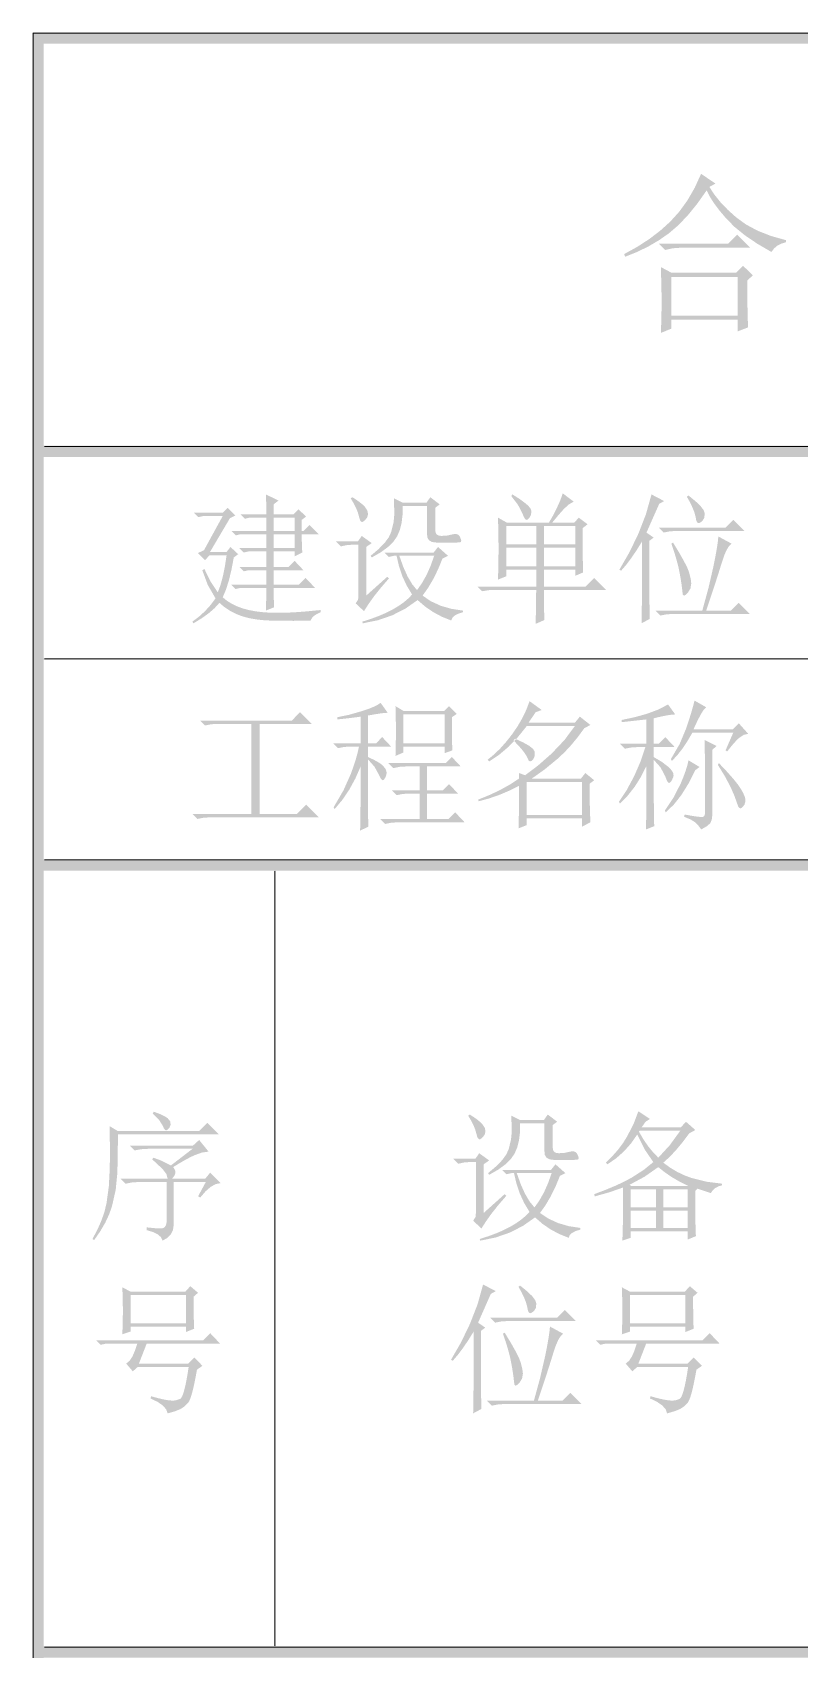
# Model space of a CAD drawing. Header units: millimetres. Extents: x 0 to 383, y 25 to 284.
# Drawn here: x 0 to 22.96, y 235.53 to 283.89 of the extents above; entities that cross this region are included whole.
import ezdxf

# ---------------------------------------------------------------- set-up
doc = ezdxf.new("R2010")
doc.units = ezdxf.units.MM

msp = doc.modelspace()

# ---------------------------------------------------------------- hatches: boundary and pattern name
h = msp.add_hatch(color=0)
h.dxf.hatch_style = 2
h.paths.add_polyline_path([(0, 235.288226), (0.338667, 235.288226), (0.338667, 283.886892), (0, 283.886892)])
h = msp.add_hatch(color=0)
h.dxf.hatch_style = 2
h.paths.add_polyline_path([(0, 283.548226), (383.109611, 283.548226), (383.109611, 283.886892), (0, 283.886892)])
h = msp.add_hatch(color=0)
h.dxf.hatch_style = 2
h.paths.add_polyline_path([(0, 25.110281), (0.338667, 25.110281), (0.338667, 283.886892), (0, 283.886892)])
h = msp.add_hatch(color=0)
h.paths.add_polyline_path([(20.438181, 279.364943), (20.25628, 279.265724), (20.398906, 279.044635), (20.57874, 278.819929), (20.795781, 278.592122), (21.05003, 278.361731), (21.347858, 278.144776), (21.696329, 277.957277), (22.096477, 277.79975), (22.549335, 277.672712), (22.549335, 277.612078), (22.404555, 277.568756), (22.284063, 277.50528), (22.187342, 277.422167), (22.113875, 277.319934), (21.688061, 277.568153), (21.320125, 277.817406), (21.010066, 278.068726), (20.757885, 278.323146), (20.554194, 278.564905), (20.38926, 278.785478), (20.262567, 278.984346), (20.173597, 279.160993), (19.891616, 278.761104), (19.608602, 278.413407), (19.325587, 278.118421), (19.043606, 277.876661), (18.747931, 277.671162), (18.431068, 277.485299), (18.092501, 277.320106), (17.731714, 277.176618), (17.709665, 277.2593), (18.099391, 277.474447), (18.458629, 277.707163), (18.787894, 277.958482), (19.087703, 278.229439), (19.356334, 278.526148), (19.599644, 278.862648), (19.817116, 279.239455), (20.008233, 279.657087)])
h.paths.add_polyline_path([(18.74595, 277.567981), (20.813007, 277.567981), (21.083102, 277.838076), (21.474465, 277.446714), (19.385359, 277.446714), (19.157294, 277.430177), (18.933363, 277.380568)])
h.paths.add_polyline_path([(19.115264, 276.575793), (19.115264, 275.418241), (21.099639, 275.418241), (21.099639, 276.575793)])
h.paths.add_polyline_path([(21.391783, 276.471062), (21.392903, 276.035947), (21.396606, 275.656642), (21.40341, 275.333147), (21.413832, 275.065464), (21.099639, 274.944196), (21.099639, 275.291462), (19.115264, 275.291462), (19.115264, 275.026878), (18.806583, 274.900099), (18.821742, 275.406528), (18.828632, 275.892286), (18.806583, 276.867937), (19.115264, 276.702573), (21.061054, 276.702573), (21.265003, 276.906523), (21.557148, 276.619891)])
h = msp.add_hatch(color=0)
h.dxf.hatch_style = 2
h.paths.add_polyline_path([(0.338667, 271.186892), (102.877056, 271.186892), (102.877056, 271.525559), (0.338667, 271.525559)])
h = msp.add_hatch(color=0)
h.paths.add_polyline_path([(6.027208, 268.185856), (5.956928, 267.813786), (5.87838, 267.491325), (5.791564, 267.218473), (5.696479, 266.995231), (5.820503, 266.893945), (5.961063, 266.805062), (6.118159, 266.728581), (6.291792, 266.664502), (6.484028, 266.612825), (6.696935, 266.573551), (6.930512, 266.546679), (7.18476, 266.53221), (7.473115, 266.531177), (7.809012, 266.544612), (8.192451, 266.572518), (8.623432, 266.614892), (8.623432, 266.548747), (8.511811, 266.496037), (8.424995, 266.437125), (8.362983, 266.372013), (8.325776, 266.3007), (7.81728, 266.291742), (7.250906, 266.295187), (6.965738, 266.306642), (6.705892, 266.333084), (6.471884, 266.375028), (6.264231, 266.432991), (6.077076, 266.507405), (5.903874, 266.598356), (5.744108, 266.705843), (5.59726, 266.829866), (5.455667, 266.673803), (5.278934, 266.519808), (5.06706, 266.367879), (4.820047, 266.218017), (4.786974, 266.267627), (4.985411, 266.416455), (5.167313, 266.581819), (5.332677, 266.76372), (5.481505, 266.962158), (5.249995, 267.363167), (5.08463, 267.805517), (5.150776, 267.83859), (5.332677, 267.46652), (5.547651, 267.144059), (5.626199, 267.349731), (5.696479, 267.602946), (5.758491, 267.903703), (5.812234, 268.252002), (5.299604, 268.252002), (5.167313, 268.103174), (4.952339, 268.318148), (5.13424, 268.40083), (5.696479, 269.42609), (5.117703, 269.42609), (4.968875, 269.393017), (4.836583, 269.525309), (5.696479, 269.525309), (5.845307, 269.674137), (6.076818, 269.442627), (5.911453, 269.359944), (5.316141, 268.35122), (5.812234, 268.35122), (5.92799, 268.500049), (6.1595, 268.285075)])
h.paths.add_polyline_path([(8.061193, 268.880387), (8.062226, 268.703654), (8.065327, 268.553792), (8.070494, 268.430802), (8.077729, 268.334684), (7.846219, 268.218929), (7.846219, 268.367757), (7.217833, 268.367757), (7.217833, 267.904736), (7.664318, 267.904736), (7.846219, 268.086637), (8.110802, 267.805517), (7.217833, 267.805517), (7.217833, 267.375569), (7.97851, 267.375569), (8.176948, 267.574007), (8.458068, 267.276351), (7.217833, 267.276351), (7.221967, 266.999365), (7.23437, 266.697575), (6.986323, 266.598356), (6.998725, 266.958024), (7.002859, 267.276351), (6.225646, 267.276351), (6.076818, 267.243278), (5.944526, 267.375569), (7.002859, 267.375569), (7.002859, 267.805517), (6.473693, 267.805517), (6.324865, 267.772444), (6.192573, 267.904736), (7.002859, 267.904736), (7.002859, 268.367757), (6.473693, 268.367757), (6.324865, 268.334684), (6.192573, 268.466976), (7.002859, 268.466976), (7.002859, 268.880387), (6.225646, 268.880387), (6.093354, 268.847314), (5.961063, 268.979606), (7.002859, 268.979606), (7.002859, 269.376481), (6.490229, 269.376481), (6.357937, 269.343408), (6.225646, 269.4757), (7.002859, 269.4757), (6.998725, 269.798161), (6.986323, 270.071012), (7.366661, 269.889111), (7.217833, 269.773356), (7.217833, 269.4757), (7.813146, 269.4757), (7.961974, 269.624528), (8.193484, 269.409554), (8.061193, 269.310335), (8.061193, 268.979606), (8.110802, 268.979606), (8.292703, 269.161507), (8.573823, 268.880387)])
h.paths.add_polyline_path([(7.217833, 269.376481), (7.217833, 268.979606), (7.846219, 268.979606), (7.846219, 269.376481)])
h.paths.add_polyline_path([(7.217833, 268.880387), (7.217833, 268.466976), (7.846219, 268.466976), (7.846219, 268.880387)])
h = msp.add_hatch(color=0)
h.paths.add_polyline_path([(9.525661, 269.955257), (9.575271, 269.98833), (9.697313, 269.908748), (9.799202, 269.835368), (9.881454, 269.768188), (9.944585, 269.70721), (10.023133, 269.592144), (10.043804, 269.481212), (10.018999, 269.385438), (9.961122, 269.310335), (9.902555, 269.260726), (9.872927, 269.244189), (9.841921, 269.254525), (9.815049, 269.28553), (9.792312, 269.337207), (9.773708, 269.409554), (9.739602, 269.530477), (9.686892, 269.661735), (9.615578, 269.803328)])
h.paths.add_polyline_path([(9.988682, 267.04484), (10.617068, 267.60708), (10.666677, 267.55747), (10.423453, 267.276351), (10.225705, 267.028304), (10.063785, 266.800928), (9.922536, 266.581819), (9.67449, 266.81333), (9.74477, 266.920817), (9.757172, 267.04484), (9.757172, 268.566194), (9.542198, 268.566194), (9.397504, 268.553792), (9.228005, 268.516585), (9.079177, 268.665413), (9.740635, 268.665413), (9.856391, 268.830778), (10.154047, 268.615804), (9.988682, 268.500049)])
h.paths.add_polyline_path([(10.98087, 268.235465), (11.100759, 267.898535), (11.228917, 267.615348), (11.365342, 267.385905), (11.510036, 267.210205), (11.659898, 267.423112), (11.79529, 267.664957), (11.916213, 267.935742), (12.022667, 268.235465)])
h.paths.add_polyline_path([(10.534385, 268.334684), (12.00613, 268.334684), (12.138422, 268.500049), (12.436078, 268.235465), (12.270714, 268.152783), (12.140489, 267.83549), (11.997862, 267.545068), (11.842833, 267.281518), (11.675401, 267.04484), (11.930683, 266.874308), (12.21697, 266.74305), (12.534263, 266.651066), (12.882563, 266.598356), (12.882563, 266.548747), (12.736835, 266.502238), (12.630382, 266.445394), (12.563202, 266.378214), (12.535297, 266.3007), (12.255211, 266.413354), (11.993728, 266.552881), (11.750849, 266.719279), (11.526573, 266.912549), (11.163804, 266.658301), (10.77003, 266.457796), (10.34525, 266.311035), (9.889464, 266.218017), (9.872927, 266.267627), (10.127692, 266.349017), (10.36282, 266.436092), (10.57831, 266.528851), (10.774164, 266.627295), (10.950381, 266.731423), (11.10696, 266.841235), (11.243903, 266.956732), (11.361208, 267.077913), (11.202045, 267.342497), (11.07182, 267.623616), (10.970535, 267.921273), (10.898188, 268.235465), (10.815505, 268.235465), (10.666677, 268.202392)])
h.paths.add_polyline_path([(12.05574, 268.996142), (12.067108, 268.923795), (12.101215, 268.872119), (12.158059, 268.841113), (12.237641, 268.830778), (12.415408, 268.84318), (12.584906, 268.880387), (12.653119, 268.888742), (12.70893, 268.881076), (12.752338, 268.857908), (12.783344, 268.819753), (12.820551, 268.740516), (12.832953, 268.68195), (12.82124, 268.6537), (12.788856, 268.637852), (12.746395, 268.634666), (12.660009, 268.633029), (12.529182, 268.632426), (12.353396, 268.63234), (12.088813, 268.63234), (11.959621, 268.648877), (11.869704, 268.698486), (11.819062, 268.781168), (11.807693, 268.896924), (11.807693, 269.723747), (11.080089, 269.723747), (11.075954, 269.456149), (11.047016, 269.215939), (10.993272, 269.003635), (10.914724, 268.819753), (10.798969, 268.653269), (10.633604, 268.492469), (10.41863, 268.336837), (10.154047, 268.185856), (10.120974, 268.235465), (10.357738, 268.435022), (10.539209, 268.620627), (10.665902, 268.792796), (10.738335, 268.952045), (10.807926, 269.240744), (10.832042, 269.492236), (10.815505, 269.955257), (11.080089, 269.822965), (11.791156, 269.822965), (11.906911, 269.98833), (12.188031, 269.773356), (12.05574, 269.674137)])
h = msp.add_hatch(color=0)
h.paths.add_polyline_path([(14.181667, 269.128434), (14.181667, 268.582731), (15.074635, 268.582731), (15.074635, 269.128434)])
h.paths.add_polyline_path([(15.306146, 269.128434), (15.306146, 268.582731), (16.248724, 268.582731), (16.248724, 269.128434)])
h.paths.add_polyline_path([(14.181667, 268.483512), (14.181667, 267.921273), (15.074635, 267.921273), (15.074635, 268.483512)])
h.paths.add_polyline_path([(15.306146, 268.483512), (15.306146, 267.921273), (16.248724, 267.921273), (16.248724, 268.483512)])
h.paths.add_polyline_path([(14.330495, 270.021403), (14.363568, 270.071012), (14.579231, 269.935275), (14.765955, 269.795405), (14.841402, 269.727105), (14.894112, 269.662424), (14.924085, 269.600843), (14.931319, 269.541845), (14.910649, 269.439182), (14.865174, 269.365457), (14.819009, 269.323426), (14.793516, 269.310335), (14.760443, 269.322737), (14.72737, 269.359944), (14.694297, 269.421956), (14.661224, 269.508773), (14.528932, 269.760954)])
h.paths.add_polyline_path([(15.306146, 267.210205), (15.307179, 266.900146), (15.31028, 266.647965), (15.315448, 266.453662), (15.322682, 266.317236), (15.058099, 266.201481), (15.070501, 266.74305), (15.074635, 267.210205), (13.669036, 267.210205), (13.454063, 267.177132), (13.321771, 267.309424), (15.074635, 267.309424), (15.074635, 267.822054), (14.181667, 267.822054), (14.181667, 267.623616), (13.93362, 267.524398), (13.950156, 268.450439), (13.93362, 269.376481), (14.198203, 269.227653), (15.454974, 269.227653), (15.571418, 269.426779), (15.691997, 269.663113), (15.798794, 269.902202), (15.868385, 270.104085), (16.199115, 269.856038), (16.059244, 269.77749), (15.90697, 269.641064), (15.740917, 269.455029), (15.554193, 269.227653), (16.215651, 269.227653), (16.347943, 269.376481), (16.612526, 269.178043), (16.463698, 269.062288), (16.463956, 268.820959), (16.464731, 268.601334), (16.466023, 268.403414), (16.467832, 268.227197), (16.470157, 268.072685), (16.473, 267.939876), (16.476359, 267.828772), (16.480234, 267.739372), (16.248724, 267.640153), (16.248724, 267.822054), (15.306146, 267.822054), (15.306146, 267.309424), (16.54638, 267.309424), (16.810964, 267.574007), (17.174766, 267.210205)])
h = msp.add_hatch(color=0)
h.paths.add_polyline_path([(18.225823, 266.218017), (18.229699, 266.364778), (18.233058, 266.557015), (18.2359, 266.794726), (18.238225, 267.077913), (18.240034, 267.406575), (18.241326, 267.780713), (18.242101, 268.200325), (18.242359, 268.665413), (18.072861, 268.393595), (17.91163, 268.156917), (17.758668, 267.955379), (17.613974, 267.788981), (17.564365, 267.822054), (17.86271, 268.338818), (18.132116, 268.896924), (18.358804, 269.479834), (18.523479, 270.071012), (18.903818, 269.872575), (18.75499, 269.789892), (18.632, 269.512907), (18.527613, 269.277262), (18.44183, 269.082959), (18.374651, 268.929997), (18.589625, 268.781168), (18.457333, 268.68195), (18.457592, 268.211436), (18.458367, 267.792081), (18.459659, 267.423887), (18.461467, 267.106852), (18.463793, 266.840977), (18.466635, 266.626261), (18.469994, 266.462705), (18.47387, 266.350309)])
h.paths.add_polyline_path([(19.581813, 270.004866), (19.631422, 270.037939), (19.841314, 269.868441), (19.991779, 269.723747), (20.083332, 269.603857), (20.116491, 269.508773), (20.1034, 269.368213), (20.044833, 269.277262), (19.978687, 269.227653), (19.945615, 269.211116), (19.908408, 269.222485), (19.879469, 269.256592), (19.858798, 269.313436), (19.846396, 269.393017), (19.811256, 269.524275), (19.755445, 269.670003), (19.678964, 269.8302)])
h.paths.add_polyline_path([(18.738453, 269.078825), (20.739365, 269.078825), (20.970875, 269.310335), (21.301604, 268.979606), (19.26762, 268.979606), (19.073316, 268.967204), (18.887281, 268.929997)])
h.paths.add_polyline_path([(19.118792, 268.599267), (19.168401, 268.63234), (19.353403, 268.328569), (19.494996, 268.079058), (19.593181, 267.884324), (19.647958, 267.744884), (19.697568, 267.549891), (19.714104, 267.408642), (19.689988, 267.259814), (19.620398, 267.144059), (19.545294, 267.069645), (19.49913, 267.04484), (19.461923, 267.073779), (19.449521, 267.160595), (19.438152, 267.27015), (19.420582, 267.400374), (19.396811, 267.551269), (19.366839, 267.722835), (19.326531, 267.914038), (19.271754, 268.123844), (19.202507, 268.352254)])
h.paths.add_polyline_path([(20.524391, 268.814241), (20.921266, 268.599267), (20.846852, 268.532088), (20.772438, 268.413232), (20.698023, 268.2427), (20.623609, 268.020491), (20.53886, 267.745573), (20.43344, 267.416911), (20.30735, 267.034505), (20.160589, 266.598356), (20.904729, 266.598356), (21.13624, 266.829866), (21.466969, 266.499137), (19.184938, 266.499137), (18.978232, 266.486735), (18.788063, 266.449528), (18.639234, 266.598356), (20.044833, 266.598356), (20.226734, 267.264637), (20.375563, 267.910248), (20.434474, 268.205751), (20.478915, 268.455262), (20.508888, 268.658265)])
h = msp.add_hatch(color=0)
h.dxf.hatch_style = 2
h.paths.add_polyline_path([(0.338667, 265.133226), (102.538389, 265.133226), (102.538389, 265.175559), (0.338667, 265.175559)])
h = msp.add_hatch(color=0)
h.dxf.hatch_style = 2
h.paths.add_polyline_path([(5.018484, 263.311569), (7.763536, 263.311569), (8.011583, 263.559616), (8.358849, 263.212351), (6.804422, 263.212351), (6.804422, 260.516908), (7.912365, 260.516908), (8.193484, 260.798028), (8.573823, 260.417689), (5.332677, 260.417689), (5.125971, 260.405287), (4.935802, 260.36808), (4.786974, 260.516908), (6.556375, 260.516908), (6.556375, 263.212351), (5.564187, 263.212351), (5.357482, 263.199948), (5.167313, 263.162741)])
h = msp.add_hatch(color=0)
h.paths.add_polyline_path([(10.865115, 262.253236), (10.881651, 263.002889), (10.865115, 263.741517), (11.113161, 263.592689), (12.320323, 263.592689), (12.469151, 263.741517), (12.700661, 263.510007), (12.551833, 263.410788), (12.552867, 263.063523), (12.555967, 262.782403), (12.561135, 262.567429), (12.56837, 262.418601), (12.336859, 262.335918), (12.336859, 262.534356), (11.096625, 262.534356), (11.096625, 262.352455)])
h.paths.add_polyline_path([(11.096625, 263.49347), (11.096625, 262.633575), (12.336859, 262.633575), (12.336859, 263.49347)])
h.paths.add_polyline_path([(10.650141, 262.038262), (12.369932, 262.038262), (12.551833, 262.220163), (12.816417, 261.939043), (11.807693, 261.939043), (11.807693, 261.227976), (12.28725, 261.227976), (12.469151, 261.409877), (12.733734, 261.128757), (11.807693, 261.128757), (11.807693, 260.36808), (12.452615, 260.36808), (12.651052, 260.566517), (12.932172, 260.268861), (10.947797, 260.268861), (10.741091, 260.256459), (10.550922, 260.219252), (10.402094, 260.36808), (11.592719, 260.36808), (11.592719, 261.128757), (11.295063, 261.128757), (11.088357, 261.116355), (10.898188, 261.079148), (10.749359, 261.227976), (11.592719, 261.227976), (11.592719, 261.939043), (11.195844, 261.939043), (10.989138, 261.926641), (10.798969, 261.889434)])
h.paths.add_polyline_path([(9.823318, 263.427325), (9.699294, 263.409755), (9.542198, 263.390118), (9.352029, 263.368414), (9.128786, 263.344642), (9.128786, 263.410788), (9.468473, 263.481068), (9.861903, 263.592689), (10.055087, 263.657802), (10.212613, 263.720847), (10.333967, 263.781825), (10.41863, 263.840736), (10.633604, 263.54308), (10.540587, 263.537912), (10.410362, 263.522409), (10.24293, 263.496571), (10.038292, 263.460398), (10.038292, 262.633575), (10.286339, 262.633575), (10.46824, 262.815476), (10.732823, 262.534356), (10.038292, 262.534356), (10.038292, 262.220163), (10.196508, 262.147902), (10.324235, 262.080292), (10.421989, 262.01785), (10.490288, 261.961092), (10.572281, 261.85705), (10.600531, 261.757142), (10.588818, 261.675149), (10.556434, 261.59729), (10.518538, 261.542857), (10.484776, 261.525632), (10.458938, 261.535967), (10.431033, 261.566973), (10.40106, 261.61865), (10.369021, 261.690997), (10.236729, 261.930775), (10.038292, 262.154017), (10.03855, 261.74629), (10.039325, 261.383005), (10.040617, 261.064161), (10.042426, 260.78976), (10.044751, 260.559799), (10.047593, 260.374281), (10.050952, 260.233204), (10.054828, 260.136569), (9.806781, 260.020814), (9.810657, 260.188246), (9.814016, 260.376348), (9.816858, 260.585121), (9.819184, 260.814564), (9.820992, 261.064678), (9.822284, 261.335463), (9.823059, 261.626918), (9.823318, 261.939043), (9.663121, 261.574208), (9.480186, 261.240378), (9.274514, 260.937554), (9.046104, 260.665736), (9.013031, 260.715345), (9.306553, 261.219707), (9.525661, 261.707533), (9.609377, 261.939043), (9.678624, 262.154017), (9.733401, 262.352455), (9.773708, 262.534356), (9.542198, 262.534356), (9.335492, 262.521954), (9.145323, 262.484747), (8.996495, 262.633575), (9.823318, 262.633575)])
h = msp.add_hatch(color=0)
h.paths.add_polyline_path([(16.513307, 263.080059), (16.321157, 262.818662), (16.12539, 262.58052), (15.926521, 262.366149), (15.725069, 262.176066), (15.327505, 261.848782), (14.942344, 261.575241), (16.414089, 261.575241), (16.54638, 261.740606), (16.810964, 261.525632), (16.678672, 261.426413), (16.678672, 260.798028), (16.695208, 260.268861), (16.447161, 260.136569), (16.447161, 260.384616), (14.793516, 260.384616), (14.793516, 260.186179), (14.545469, 260.08696), (14.552703, 260.351543), (14.557871, 260.566517), (14.560972, 260.731882), (14.562005, 260.847637), (14.562005, 261.360267), (14.269517, 261.213506), (13.970827, 261.087416), (13.665936, 260.981996), (13.354844, 260.897247), (13.338307, 260.946856), (13.681439, 261.085349), (13.999766, 261.236244), (14.293288, 261.399541), (14.562005, 261.575241), (14.562005, 261.740606), (14.743906, 261.67446), (15.132513, 261.968671), (15.537656, 262.324894), (15.917995, 262.725214), (16.232188, 263.146205), (14.793516, 263.146205), (14.524798, 262.813409), (14.247813, 262.526088), (13.962559, 262.284242), (13.669036, 262.087872), (13.619427, 262.137481), (13.807615, 262.290443), (13.992186, 262.46821), (14.173657, 262.670782), (14.352543, 262.898158), (14.518855, 263.140004), (14.661913, 263.385984), (14.781199, 263.636097), (14.876198, 263.890345), (15.24, 263.625762), (15.058099, 263.559616), (14.93821, 263.381849), (14.843125, 263.245424), (16.232188, 263.245424), (16.381016, 263.427325), (16.695208, 263.179278)])
h.paths.add_polyline_path([(14.44625, 262.765866), (14.687062, 262.655365), (14.863796, 262.555715), (14.97645, 262.467435), (15.025026, 262.39104), (15.033983, 262.266327), (14.997465, 262.170554), (14.943033, 262.108542), (14.892734, 262.087872), (14.847259, 262.11681), (14.810052, 262.203627), (14.753208, 262.303879), (14.665358, 262.422735), (14.546502, 262.560194), (14.396641, 262.716257)])
h.paths.add_polyline_path([(14.793516, 261.476023), (14.793516, 260.483835), (16.447161, 260.483835), (16.447161, 261.476023)])
h = msp.add_hatch(color=0)
h.paths.add_polyline_path([(20.739365, 262.418601), (20.970875, 262.947767), (19.747177, 262.947767), (19.597315, 262.690419), (19.445387, 262.464076), (19.291391, 262.268739), (19.135328, 262.104408), (19.102255, 262.154017), (19.366839, 262.609459), (19.565276, 263.085571), (19.642791, 263.320096), (19.70997, 263.535501), (19.766814, 263.731268), (19.813323, 263.906882), (20.160589, 263.708444), (20.093409, 263.642299), (20.007626, 263.510007), (19.90324, 263.311569), (19.78025, 263.046986), (20.954339, 263.046986), (21.13624, 263.228887), (21.417359, 262.914694), (21.281623, 262.882311), (21.141752, 262.787915), (21.067252, 262.716515), (20.983966, 262.625995), (20.891379, 262.515839), (20.788974, 262.385528)])
h.paths.add_polyline_path([(20.127516, 260.549981), (20.127257, 260.978379), (20.126482, 261.362334), (20.12519, 261.701849), (20.123382, 261.996921), (20.121056, 262.247552), (20.118214, 262.453741), (20.114855, 262.615488), (20.110979, 262.732793), (20.474781, 262.550892), (20.34249, 262.435137), (20.34249, 260.467299), (20.325953, 260.335007), (20.276344, 260.235788), (20.177125, 260.148972), (20.01176, 260.053887), (19.924944, 260.173776), (19.829859, 260.268861), (19.697568, 260.351543), (19.49913, 260.434226), (19.515667, 260.500372), (19.74933, 260.45903), (19.921499, 260.434226), (20.032689, 260.425957), (20.083418, 260.434226), (20.115802, 260.479701)])
h.paths.add_polyline_path([(19.631422, 262.120944), (19.962151, 261.922507), (19.829859, 261.823288), (19.632455, 261.42848), (19.420582, 261.087416), (19.194239, 260.800095), (18.953427, 260.566517), (18.920354, 260.616127), (19.189072, 261.017825), (19.399911, 261.431925), (19.482594, 261.633377), (19.54874, 261.815709), (19.598349, 261.978404)])
h.paths.add_polyline_path([(20.540927, 262.038262), (20.774505, 261.791249), (20.962607, 261.579375), (21.105234, 261.402642), (21.202385, 261.261049), (21.266464, 261.145293), (21.309872, 261.046075), (21.33261, 260.963392), (21.334677, 260.897247), (21.306427, 260.798028), (21.257507, 260.731882), (21.211343, 260.694675), (21.185849, 260.682273), (21.127971, 260.71948), (21.08663, 260.831101), (21.003948, 261.062611), (20.888193, 261.327194), (20.726962, 261.633119), (20.507854, 261.988653)])
h.paths.add_polyline_path([(18.589625, 262.137481), (18.589883, 261.777296), (18.590659, 261.449151), (18.59195, 261.153045), (18.593759, 260.888978), (18.596085, 260.656951), (18.598927, 260.456963), (18.602286, 260.289015), (18.606161, 260.153106), (18.358115, 260.053887), (18.36199, 260.192122), (18.365349, 260.358778), (18.368191, 260.553857), (18.370517, 260.777357), (18.372326, 261.02928), (18.373618, 261.309624), (18.374393, 261.618391), (18.374651, 261.95558), (18.207219, 261.624851), (18.019117, 261.327194), (17.810344, 261.062611), (17.580901, 260.831101), (17.547828, 260.88071), (17.787607, 261.240378), (18.010849, 261.657924), (18.201018, 262.09614), (18.341578, 262.517819), (18.126604, 262.517819), (17.919898, 262.505417), (17.729729, 262.46821), (17.580901, 262.617038), (18.374651, 262.617038), (18.374651, 263.344642), (17.63051, 263.26196), (17.63051, 263.328106), (18.007404, 263.406654), (18.380163, 263.510007), (18.72674, 263.638164), (19.019573, 263.791127), (19.234547, 263.49347), (19.126026, 263.486236), (18.982366, 263.464532), (18.803565, 263.428358), (18.589625, 263.377715), (18.589625, 262.617038), (18.738453, 262.617038), (18.936891, 262.815476), (19.21801, 262.517819), (18.589625, 262.517819), (18.589625, 262.220163), (18.838361, 262.072024), (19.025085, 261.928019), (19.094245, 261.85972), (19.144285, 261.795038), (19.174688, 261.733457), (19.184938, 261.67446), (19.172535, 261.613137), (19.135328, 261.531144), (19.089853, 261.464309), (19.052646, 261.44295), (19.026808, 261.455352), (18.998902, 261.492559), (18.96893, 261.554571), (18.936891, 261.641387), (18.792197, 261.914239)])
h = msp.add_hatch(color=0)
h.dxf.hatch_style = 2
h.paths.add_polyline_path([(0.338667, 258.825559), (383.109611, 258.825559), (383.109611, 259.164226), (0.338667, 259.164226)])
h = msp.add_hatch(color=0)
h.dxf.hatch_style = 2
h.paths.add_polyline_path([(7.239, 235.626892), (7.281333, 235.626892), (7.281333, 258.825559), (7.239, 258.825559)])
h = msp.add_hatch(color=0)
h.paths.add_polyline_path([(2.312458, 251.183731), (2.560505, 251.034903), (4.991365, 251.034903), (5.239411, 251.28295), (5.586677, 250.935684), (2.560505, 250.935684), (2.556371, 250.324524), (2.543969, 249.783644), (2.495048, 249.283416), (2.384116, 248.791457), (2.298247, 248.545391), (2.180856, 248.294674), (2.031425, 248.038789), (1.849438, 247.77722), (1.799828, 247.810293), (1.949776, 248.093566), (2.069235, 248.364954), (2.158721, 248.624972), (2.218752, 248.874139), (2.289032, 249.382635), (2.31797, 249.932472), (2.321416, 250.53123)])
h.paths.add_polyline_path([(3.635375, 251.613679), (3.772834, 251.564156), (3.887556, 251.515149), (3.97954, 251.467176), (4.048786, 251.420753), (4.128024, 251.325669), (4.136981, 251.222316), (4.099774, 251.130676), (4.037762, 251.067976), (4.001503, 251.05764), (3.966793, 251.076244), (3.933117, 251.123786), (3.899958, 251.200267), (3.784203, 251.382168), (3.602302, 251.564069)])
h.paths.add_polyline_path([(3.420401, 248.157559), (3.668448, 248.132754), (3.850349, 248.124486), (3.916495, 248.135855), (3.966104, 248.169961), (3.999177, 248.226805), (4.015714, 248.306387), (4.015714, 249.513549), (3.188891, 249.513549), (2.982185, 249.501146), (2.792016, 249.463939), (2.643187, 249.612767), (4.048786, 249.612767), (4.011579, 249.749882), (3.899958, 249.899399), (3.585766, 250.191543), (3.618839, 250.241153), (3.866885, 250.150202), (4.148005, 250.009642), (4.792927, 250.505736), (3.453474, 250.505736), (3.246768, 250.493334), (3.056599, 250.456127), (2.907771, 250.604955), (4.809464, 250.604955), (4.991365, 250.770319), (5.272484, 250.423054), (5.074736, 250.394804), (4.848049, 250.312811), (4.718771, 250.250713), (4.570374, 250.171562), (4.402339, 250.074841), (4.214151, 249.960033), (4.272029, 249.864948), (4.280297, 249.778132), (4.247224, 249.69545), (4.181078, 249.612767), (5.173266, 249.612767), (5.322094, 249.794668), (5.636286, 249.480476), (5.492626, 249.453604), (5.342764, 249.372989), (5.186701, 249.23863), (5.024438, 249.050528), (4.958292, 249.083601), (5.189802, 249.513549), (4.230687, 249.513549), (4.230687, 248.240241), (4.210017, 248.086246), (4.148005, 247.954987), (4.044652, 247.846467), (3.899958, 247.760684), (3.851382, 247.860936), (3.755264, 247.946719), (3.611604, 248.018033), (3.420401, 248.074877)])
h = msp.add_hatch(color=0)
h.paths.add_polyline_path([(13.039328, 251.497924), (13.088938, 251.530997), (13.21098, 251.451415), (13.312869, 251.378034), (13.39512, 251.310855), (13.458252, 251.249877), (13.5368, 251.134811), (13.55747, 251.023878), (13.532666, 250.928105), (13.474788, 250.853002), (13.416222, 250.803392), (13.386594, 250.786856), (13.355588, 250.797191), (13.328716, 250.828197), (13.305979, 250.879873), (13.287375, 250.95222), (13.253269, 251.073143), (13.200559, 251.204401), (13.129245, 251.345995)])
h.paths.add_polyline_path([(13.502349, 248.587507), (14.130734, 249.149747), (14.180344, 249.100137), (13.93712, 248.819017), (13.739372, 248.57097), (13.577452, 248.343594), (13.436203, 248.124486), (13.188156, 248.355997), (13.258436, 248.463484), (13.270839, 248.587507), (13.270839, 250.108861), (13.055865, 250.108861), (12.911171, 250.096459), (12.741672, 250.059252), (12.592844, 250.20808), (13.254302, 250.20808), (13.370057, 250.373444), (13.667714, 250.15847), (13.502349, 250.042715)])
h.paths.add_polyline_path([(14.494536, 249.778132), (14.614426, 249.441202), (14.742583, 249.158015), (14.879009, 248.928571), (15.023703, 248.752872), (15.173565, 248.965778), (15.308957, 249.207624), (15.42988, 249.478409), (15.536333, 249.778132)])
h.paths.add_polyline_path([(14.048052, 249.877351), (15.519797, 249.877351), (15.652089, 250.042715), (15.949745, 249.778132), (15.78438, 249.69545), (15.654156, 249.378156), (15.511529, 249.087735), (15.356499, 248.824185), (15.189068, 248.587507), (15.444349, 248.416975), (15.730637, 248.285717), (16.04793, 248.193733), (16.396229, 248.141023), (16.396229, 248.091413), (16.250502, 248.044904), (16.144048, 247.98806), (16.076869, 247.920881), (16.048964, 247.843366), (15.768877, 247.956021), (15.507395, 248.095547), (15.264515, 248.261945), (15.04024, 248.455215), (14.677471, 248.200967), (14.283697, 248.000463), (13.858916, 247.853702), (13.40313, 247.760684), (13.386594, 247.810293), (13.641359, 247.891684), (13.876486, 247.978759), (14.091977, 248.071518), (14.287831, 248.169961), (14.464047, 248.274089), (14.620627, 248.383902), (14.757569, 248.499399), (14.874875, 248.62058), (14.715712, 248.885163), (14.585487, 249.166283), (14.484201, 249.463939), (14.411854, 249.778132), (14.329172, 249.778132), (14.180344, 249.745059)])
h.paths.add_polyline_path([(15.569406, 250.538809), (15.580775, 250.466462), (15.614882, 250.414786), (15.671726, 250.38378), (15.751307, 250.373444), (15.929074, 250.385847), (16.098573, 250.423054), (16.166786, 250.431408), (16.222596, 250.423743), (16.266005, 250.400575), (16.29701, 250.36242), (16.334217, 250.283183), (16.34662, 250.224616), (16.334906, 250.196367), (16.302523, 250.180519), (16.260062, 250.177332), (16.173676, 250.175696), (16.042848, 250.175093), (15.867062, 250.175007), (15.602479, 250.175007), (15.473288, 250.191543), (15.383371, 250.241153), (15.332728, 250.323835), (15.321359, 250.43959), (15.321359, 251.266413), (14.593755, 251.266413), (14.589621, 250.998815), (14.560682, 250.758606), (14.506939, 250.546302), (14.428391, 250.36242), (14.312635, 250.195936), (14.147271, 250.035136), (13.932297, 249.879504), (13.667714, 249.728523), (13.634641, 249.778132), (13.871405, 249.977689), (14.052875, 250.163294), (14.179569, 250.335462), (14.252002, 250.494712), (14.321593, 250.783411), (14.345708, 251.034903), (14.329172, 251.497924), (14.593755, 251.365632), (15.304823, 251.365632), (15.420578, 251.530997), (15.701698, 251.316023), (15.569406, 251.216804)])
h = msp.add_hatch(color=0)
h.paths.add_polyline_path([(17.653, 247.760684), (17.665402, 248.124486), (17.669536, 248.422142), (17.669536, 249.348184), (17.268527, 249.207624), (16.826177, 249.083601), (16.809641, 249.149747), (17.152772, 249.279971), (17.454563, 249.406062), (17.715012, 249.528018), (17.93412, 249.64584), (18.293788, 249.877351), (18.579042, 250.108861), (18.318592, 250.4892), (18.099484, 250.935684), (17.913449, 250.669034), (17.702609, 250.431322), (17.466965, 250.222549), (17.206516, 250.042715), (17.156906, 250.092325), (17.352243, 250.284561), (17.524842, 250.480931), (17.674704, 250.681436), (17.801828, 250.886075), (18.000266, 251.278816), (18.132557, 251.630215), (18.479823, 251.398705), (18.347531, 251.316023), (18.231776, 251.150658), (19.405865, 251.150658), (19.554693, 251.316023), (19.835812, 251.067976), (19.653911, 250.968757), (19.444105, 250.690738), (19.244634, 250.451993), (19.055498, 250.252522), (18.876698, 250.092325), (19.078236, 249.94565), (19.285975, 249.820162), (19.499916, 249.716379), (19.720057, 249.634816), (20.170676, 249.522506), (20.629562, 249.463939), (20.629562, 249.41433), (20.522076, 249.381257), (20.431125, 249.331648), (20.356711, 249.265502), (20.298833, 249.182819), (20.067323, 249.257234), (19.901958, 249.315111), (19.835812, 249.248965), (19.835812, 248.389069), (19.852349, 247.892976), (19.604302, 247.793757), (19.604302, 248.041804), (17.901047, 248.041804), (17.901047, 247.843366)])
h.paths.add_polyline_path([(18.182167, 251.051439), (18.149094, 251.018366), (18.278285, 250.796158), (18.417811, 250.592553), (18.567673, 250.407551), (18.72787, 250.241153), (19.066867, 250.609089), (19.389328, 251.051439)])
h.paths.add_polyline_path([(18.72787, 249.960033), (18.314458, 249.670645), (17.867974, 249.430866), (17.917583, 249.397793), (19.571229, 249.397793), (19.620839, 249.397793), (19.372792, 249.51975), (19.141281, 249.654109), (18.926307, 249.80087)])
h.paths.add_polyline_path([(17.901047, 249.298575), (17.901047, 248.752872), (18.661724, 248.752872), (18.661724, 249.298575)])
h.paths.add_polyline_path([(18.876698, 249.298575), (18.876698, 248.752872), (19.604302, 248.752872), (19.604302, 249.298575)])
h.paths.add_polyline_path([(17.901047, 248.653653), (17.901047, 248.141023), (18.661724, 248.141023), (18.661724, 248.653653)])
h.paths.add_polyline_path([(18.876698, 248.653653), (18.876698, 248.141023), (19.604302, 248.141023), (19.604302, 248.653653)])
h = msp.add_hatch(color=0)
h.paths.add_polyline_path([(4.826, 246.08521), (4.827034, 245.746213), (4.830134, 245.473361), (4.835302, 245.266655), (4.842536, 245.126095), (4.59449, 245.026877), (4.59449, 245.192241), (2.940844, 245.192241), (2.940844, 245.043413), (2.692797, 244.960731), (2.705199, 245.300417), (2.709333, 245.660774), (2.705199, 246.023887), (2.692797, 246.36633), (2.940844, 246.234038), (4.577953, 246.234038), (4.726781, 246.399403), (4.958292, 246.200965)])
h.paths.add_polyline_path([(2.940844, 246.134819), (2.940844, 245.29146), (4.59449, 245.29146), (4.59449, 246.134819)])
h.paths.add_polyline_path([(4.925219, 243.902398), (4.888528, 243.698792), (4.852872, 243.517925), (4.818249, 243.359795), (4.784659, 243.224403), (4.752103, 243.111748), (4.72058, 243.021831), (4.690091, 242.954652), (4.660635, 242.91021), (4.54488, 242.7979), (4.429125, 242.722797), (4.276163, 242.661474), (4.048786, 242.596017), (4.004345, 242.71694), (3.904092, 242.831662), (3.74803, 242.940182), (3.536156, 243.042502), (3.552693, 243.108648), (3.761465, 243.05077), (3.941299, 243.009429), (4.092195, 242.984624), (4.214151, 242.976356), (4.305791, 242.988758), (4.418101, 243.025965), (4.449354, 243.051803), (4.48106, 243.104513), (4.513153, 243.184095), (4.545569, 243.290549), (4.578244, 243.423874), (4.611112, 243.584071), (4.64411, 243.771139), (4.677172, 243.98508), (3.155818, 243.98508), (3.00699, 243.852788), (2.808552, 244.084299), (2.912594, 244.171115), (2.995965, 244.299273), (3.06969, 244.468771), (3.139281, 244.679611), (2.196703, 244.679611), (2.047875, 244.646538), (1.915583, 244.77883), (5.10712, 244.77883), (5.322094, 244.993804), (5.61975, 244.679611), (3.420401, 244.679611), (3.188891, 244.084299), (4.660635, 244.084299), (4.842536, 244.2662), (5.090583, 244.018153)])
h = msp.add_hatch(color=0)
h.paths.add_polyline_path([(13.188156, 242.596017), (13.192032, 242.742778), (13.195391, 242.935015), (13.198233, 243.172726), (13.200559, 243.455913), (13.202367, 243.784575), (13.203659, 244.158713), (13.204434, 244.578325), (13.204693, 245.043413), (13.035194, 244.771595), (12.873964, 244.534917), (12.721001, 244.333379), (12.576307, 244.166981), (12.526698, 244.200054), (12.825043, 244.716818), (13.09445, 245.274924), (13.321137, 245.857834), (13.485812, 246.449012), (13.866151, 246.250575), (13.717323, 246.167892), (13.594333, 245.890907), (13.489947, 245.655262), (13.404164, 245.460959), (13.336984, 245.307997), (13.551958, 245.159168), (13.419667, 245.05995), (13.419925, 244.589436), (13.4207, 244.170081), (13.421992, 243.801887), (13.423801, 243.484852), (13.426126, 243.218977), (13.428968, 243.004261), (13.432327, 242.840705), (13.436203, 242.728309)])
h.paths.add_polyline_path([(14.544146, 246.382866), (14.593755, 246.415939), (14.803648, 246.246441), (14.954112, 246.101747), (15.045666, 245.981857), (15.078825, 245.886773), (15.065733, 245.746213), (15.007167, 245.655262), (14.941021, 245.605653), (14.907948, 245.589116), (14.870741, 245.600485), (14.841802, 245.634592), (14.821132, 245.691436), (14.808729, 245.771017), (14.773589, 245.902275), (14.717779, 246.048003), (14.641298, 246.2082)])
h.paths.add_polyline_path([(13.700786, 245.456825), (15.701698, 245.456825), (15.933208, 245.688335), (16.263937, 245.357606), (14.229953, 245.357606), (14.03565, 245.345204), (13.849615, 245.307997)])
h.paths.add_polyline_path([(14.081125, 244.977267), (14.130734, 245.01034), (14.315736, 244.706569), (14.457329, 244.457058), (14.555515, 244.262324), (14.610292, 244.122884), (14.659901, 243.927891), (14.676437, 243.786642), (14.652322, 243.637814), (14.582731, 243.522059), (14.507628, 243.447645), (14.461464, 243.42284), (14.424257, 243.451779), (14.411854, 243.538595), (14.400485, 243.64815), (14.382915, 243.778374), (14.359144, 243.929269), (14.329172, 244.100835), (14.288864, 244.292038), (14.234087, 244.501844), (14.164841, 244.730254)])
h.paths.add_polyline_path([(15.486724, 245.192241), (15.883599, 244.977267), (15.809185, 244.910088), (15.734771, 244.791232), (15.660357, 244.6207), (15.585943, 244.398491), (15.501193, 244.123573), (15.395773, 243.794911), (15.269683, 243.412505), (15.122922, 242.976356), (15.867062, 242.976356), (16.098573, 243.207866), (16.429302, 242.877137), (14.147271, 242.877137), (13.940565, 242.864735), (13.750396, 242.827528), (13.601568, 242.976356), (15.007167, 242.976356), (15.189068, 243.642637), (15.337896, 244.288248), (15.396807, 244.583751), (15.441249, 244.833262), (15.471221, 245.036265)])
h = msp.add_hatch(color=0)
h.paths.add_polyline_path([(19.769667, 246.08521), (19.7707, 245.746213), (19.773801, 245.473361), (19.778968, 245.266655), (19.786203, 245.126095), (19.538156, 245.026877), (19.538156, 245.192241), (17.88451, 245.192241), (17.88451, 245.043413), (17.636464, 244.960731), (17.648866, 245.300417), (17.653, 245.660774), (17.648866, 246.023887), (17.636464, 246.36633), (17.88451, 246.234038), (19.52162, 246.234038), (19.670448, 246.399403), (19.901958, 246.200965)])
h.paths.add_polyline_path([(17.88451, 246.134819), (17.88451, 245.29146), (19.538156, 245.29146), (19.538156, 246.134819)])
h.paths.add_polyline_path([(19.868885, 243.902398), (19.832195, 243.698792), (19.796538, 243.517925), (19.761915, 243.359795), (19.728326, 243.224403), (19.695769, 243.111748), (19.664247, 243.021831), (19.633758, 242.954652), (19.604302, 242.91021), (19.488547, 242.7979), (19.372792, 242.722797), (19.219829, 242.661474), (18.992453, 242.596017), (18.948011, 242.71694), (18.847759, 242.831662), (18.691696, 242.940182), (18.479823, 243.042502), (18.496359, 243.108648), (18.705132, 243.05077), (18.884966, 243.009429), (19.035861, 242.984624), (19.157818, 242.976356), (19.249457, 242.988758), (19.361767, 243.025965), (19.393021, 243.051803), (19.424726, 243.104513), (19.45682, 243.184095), (19.489236, 243.290549), (19.52191, 243.423874), (19.554779, 243.584071), (19.587776, 243.771139), (19.620839, 243.98508), (18.099484, 243.98508), (17.950656, 243.852788), (17.752219, 244.084299), (17.856261, 244.171115), (17.939632, 244.299273), (18.013357, 244.468771), (18.082948, 244.679611), (17.14037, 244.679611), (16.991542, 244.646538), (16.85925, 244.77883), (20.050786, 244.77883), (20.26576, 244.993804), (20.563417, 244.679611), (18.364068, 244.679611), (18.132557, 244.084299), (19.604302, 244.084299), (19.786203, 244.2662), (20.03425, 244.018153)])
h = msp.add_hatch(color=0)
h.dxf.hatch_style = 2
h.paths.add_polyline_path([(0.338667, 235.288226), (383.109611, 235.288226), (383.109611, 235.626896), (0.338667, 235.626896)])

# ---------------------------------------------------------------- linework, layer by layer
at = {"color": 0, "lineweight": 0}
for points in [[(0.021167, 283.865726), (383.088444, 283.865726)], [(0.021167, 283.865726), (0.021167, 25.131448)], [(0.359833, 271.504392), (102.855889, 271.504392)], [(0.359833, 265.154392), (102.517222, 265.154392)], [(0.359833, 259.143059), (383.088444, 259.143059)], [(7.260167, 258.804392), (7.260167, 235.648059)], [(0.359833, 235.605726), (383.088444, 235.605726)]]:
    msp.add_lwpolyline(points, dxfattribs=at)

doc.saveas('drawing.dxf')
